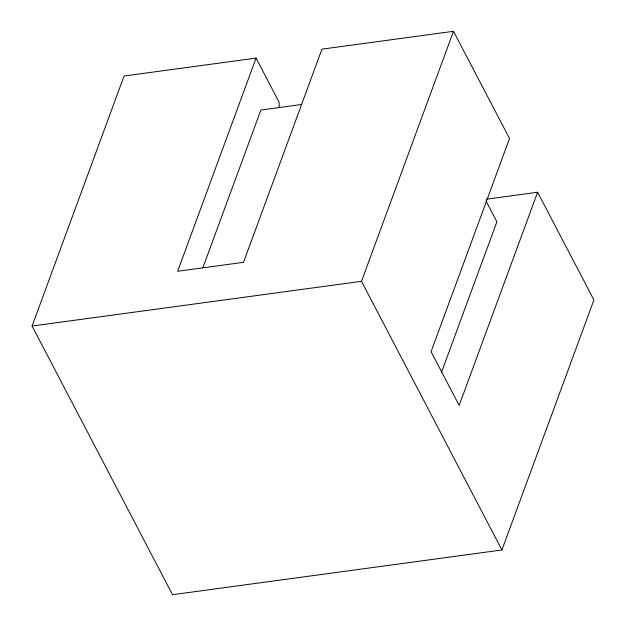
<?xml version="1.0" encoding="UTF-8"?>
<svg xmlns="http://www.w3.org/2000/svg" width="626" height="626" viewBox="0 0 626 626"><rect width="100%" height="100%" fill="white"/><g stroke="black" fill="none" stroke-linecap="round" stroke-linejoin="round"><path stroke-width="0.94" d="M486.245 199.217L537.609 192.245L593.91 299.971L501.919 549.988L172.51 594.7L32.09 326.029L124.081 76.012L256.065 58.101L279.032 102.03L279.352 107.782M256.065 58.101L177.635 271.269L243.514 262.325L321.944 49.157L453.49 31.3L509.525 138.51L431.087 351.679L459.171 405.413L537.609 192.245M202.824 267.865L260.901 110.019L301.591 104.495M501.919 549.988L361.499 281.317L453.49 31.3M441.58 372.102L496.887 221.784L486.011 200.985M32.09 326.029L361.499 281.317"/></g></svg>
